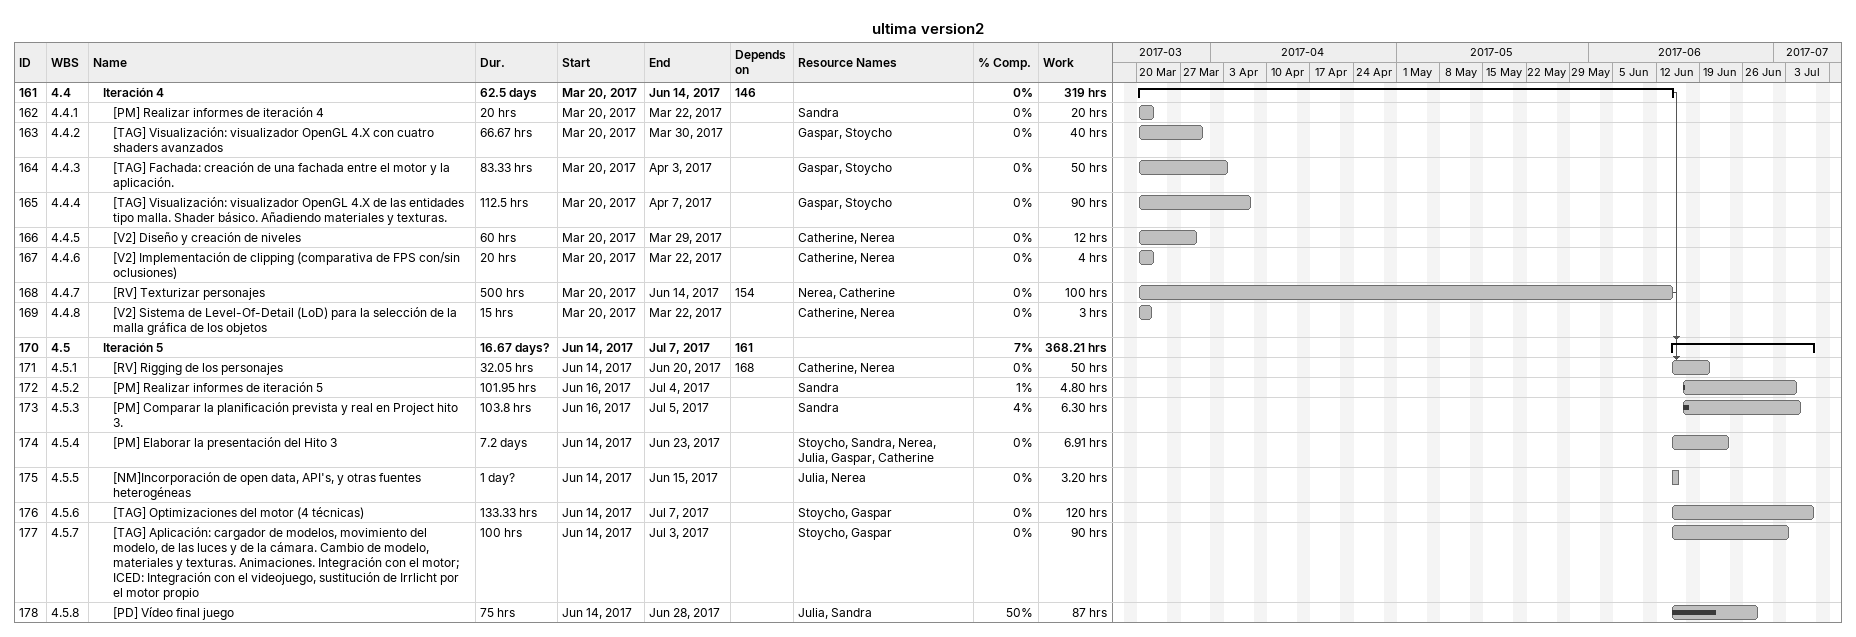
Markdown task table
ultima version2

| ID | WBS | Task | Duration | Start | Finish | Predecessors | Resources | % complete | Work (h) |
|---|---|---|---|---|---|---|---|---|---|
| 161 | 4.4 | **Iteración 4** | 62.5d | 2017-03-20 | 2017-06-14 | 146 |  | 0 | 319 |
| 162 | 4.4.1 | [PM] Realizar informes de iteración 4 | 20h | 2017-03-20 | 2017-03-22 |  | Sandra | 0 | 20 |
| 163 | 4.4.2 | [TAG] Visualización: visualizador OpenGL 4.X con cuatro shaders avanzados | 66.67h | 2017-03-20 | 2017-03-30 |  | Gaspar, Stoycho | 0 | 40 |
| 164 | 4.4.3 | [TAG] Fachada: creación de una fachada entre el motor y la aplicación. | 83.33h | 2017-03-20 | 2017-04-03 |  | Gaspar, Stoycho | 0 | 50 |
| 165 | 4.4.4 | [TAG] Visualización: visualizador OpenGL 4.X de las entidades tipo malla. Shader básico. Añadiendo materiales y texturas. | 112.5h | 2017-03-20 | 2017-04-07 |  | Gaspar, Stoycho | 0 | 90 |
| 166 | 4.4.5 | [V2] Diseño y creación de niveles | 60h | 2017-03-20 | 2017-03-29 |  | Catherine, Nerea | 0 | 12 |
| 167 | 4.4.6 | [V2] Implementación de clipping (comparativa de FPS con/sin oclusiones) | 20h | 2017-03-20 | 2017-03-22 |  | Catherine, Nerea | 0 | 4 |
| 168 | 4.4.7 | [RV] Texturizar personajes | 500h | 2017-03-20 | 2017-06-14 | 154 | Nerea, Catherine | 0 | 100 |
| 169 | 4.4.8 | [V2] Sistema de Level-Of-Detail (LoD) para la selección de la malla gráfica de los objetos | 15h | 2017-03-20 | 2017-03-22 |  | Catherine, Nerea | 0 | 3 |
| 170 | 4.5 | **Iteración 5** | 16.67d? | 2017-06-14 | 2017-07-07 | 161 |  | 7 | 368.21 |
| 171 | 4.5.1 | [RV] Rigging de los personajes | 32.05h | 2017-06-14 | 2017-06-20 | 168 | Catherine, Nerea | 0 | 50 |
| 172 | 4.5.2 | [PM] Realizar informes de iteración 5 | 101.95h | 2017-06-16 | 2017-07-04 |  | Sandra | 1 | 4.80 |
| 173 | 4.5.3 | [PM] Comparar la planificación prevista y real en Project hito 3. | 103.8h | 2017-06-16 | 2017-07-05 |  | Sandra | 4 | 6.30 |
| 174 | 4.5.4 | [PM] Elaborar la presentación del Hito 3 | 7.2d | 2017-06-14 | 2017-06-23 |  | Stoycho, Sandra, Nerea, Julia, Gaspar, Catherine | 0 | 6.91 |
| 175 | 4.5.5 | [NM]Incorporación de open data, API's, y otras fuentes heterogéneas | 1d? | 2017-06-14 | 2017-06-15 |  | Julia, Nerea | 0 | 3.20 |
| 176 | 4.5.6 | [TAG] Optimizaciones del motor (4 técnicas) | 133.33h | 2017-06-14 | 2017-07-07 |  | Stoycho, Gaspar | 0 | 120 |
| 177 | 4.5.7 | [TAG] Aplicación: cargador de modelos, movimiento del modelo, de las luces y de la cámara. Cambio de modelo, materiales y texturas. Animaciones. Integración con el motor; ICED: Integración con el videojuego, sustitución de Irrlicht por el motor propio | 100h | 2017-06-14 | 2017-07-03 |  | Stoycho, Gaspar | 0 | 90 |
| 178 | 4.5.8 | [PD] Vídeo final juego | 75h | 2017-06-14 | 2017-06-28 |  | Julia, Sandra | 50 | 87 |
